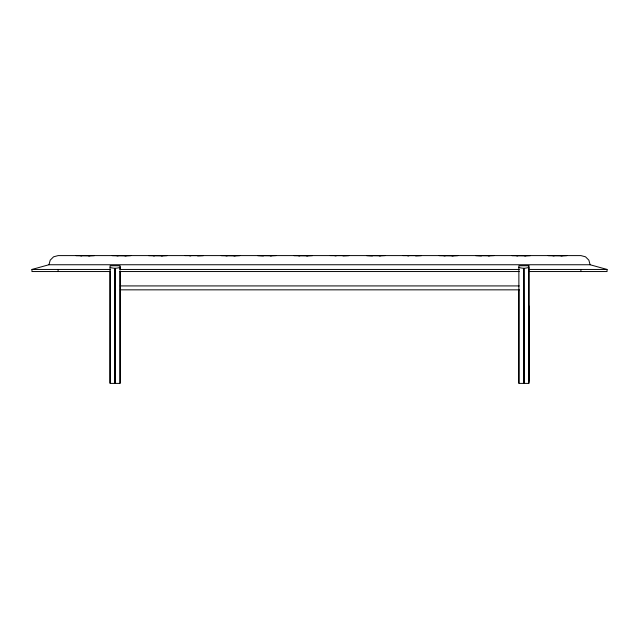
<?xml version="1.0" encoding="UTF-8"?>
<svg xmlns="http://www.w3.org/2000/svg" width="639" height="639" viewBox="0 0 639 639"><rect width="100%" height="100%" fill="white"/><g stroke="black" fill="none" stroke-linecap="round" stroke-linejoin="round"><path stroke-width="0.96" d="M110.068 383.025L110.108 271.024M120.084 267.062L119.277 267.653A23.459 3.283 0 0 1 115.204 268.332M518.876 383.025L518.908 289.858M523.74 383.4L523.716 268.332A23.459 3.283 0 0 1 519.603 267.653L518.876 267.294M528.772 381.419L528.892 306.009M48.979 264.746L50.201 260.177L53.556 256.822L58.125 255.6L580.947 255.6L585.524 256.822L588.87 260.177L590.093 264.746L607.05 269.45L607.05 271.543L528.629 271.543L528.629 269.45L607.05 269.45M110.371 271.543L31.95 271.543L31.95 269.45L48.907 264.746L590.093 264.746M88.605 255.904L94.436 255.6L75.929 255.6L89.891 255.776M124.94 255.904L130.771 255.6L112.264 255.6L126.226 255.776M161.276 255.904L167.106 255.6L148.599 255.6L162.562 255.776M197.611 255.904L203.442 255.6L184.935 255.6M233.946 255.904L239.785 255.6L221.27 255.6L235.232 255.776M270.281 255.904L276.12 255.6M306.616 255.904L312.455 255.6M342.959 255.904L348.79 255.6M379.294 255.904L385.125 255.6M415.63 255.904L421.46 255.6L402.953 255.6M451.965 255.904L457.796 255.6L439.289 255.6M488.3 255.904L494.131 255.6M524.635 255.904L530.466 255.6L511.959 255.6M560.97 255.904L566.801 255.6L548.294 255.6M523.828 268.34L524.06 383.4M115.108 383.4L115.212 268.332L115.252 383.4M523.868 268.34L523.948 383.4M307.902 255.776L293.916 255.6L312.479 255.6M330.283 255.6L348.814 255.6M31.95 269.45L110.371 269.45M119.781 269.45L519.219 269.45M119.781 271.543L519.267 271.543M120.3 285.921L519.267 285.921M120.3 289.842L519.267 289.842M548.27 255.6L562.256 255.776M511.935 255.6L525.921 255.776M475.6 255.6L489.586 255.776M439.265 255.6L453.243 255.776M380.572 255.776L366.586 255.6L372.449 255.904M271.567 255.776L257.581 255.6L263.444 255.904M475.624 255.6L481.455 255.904M114.98 268.34L114.932 383.4L114.86 268.332A23.459 3.283 0 0 1 110.803 267.653L110.068 267.294M552.847 255.776L554.125 255.904M516.512 255.776L517.79 255.904M443.833 255.776L445.119 255.904M407.498 255.776L408.784 255.904M334.828 255.776L336.114 255.904M298.493 255.776L299.779 255.904M225.823 255.776L227.109 255.904M189.487 255.776L190.765 255.904M153.152 255.776L154.43 255.904M116.817 255.776L118.095 255.904M80.482 255.776L81.76 255.904M528.892 383.025L528.892 267.062L528.078 267.653A23.459 3.283 0 0 1 524.012 268.332M120.044 267.062L120.044 269.043M120.044 271.024L120.084 383.025M114.86 268.332L114.972 383.4M580.907 269.45L580.907 271.543M120.084 269.043L120.084 265.768L110.068 265.768L110.068 383.4L120.084 383.4L120.084 271.024M58.093 269.45L58.093 271.543M528.892 265.768L518.876 265.768L518.876 383.4L528.892 383.4L528.892 265.768"/></g></svg>
